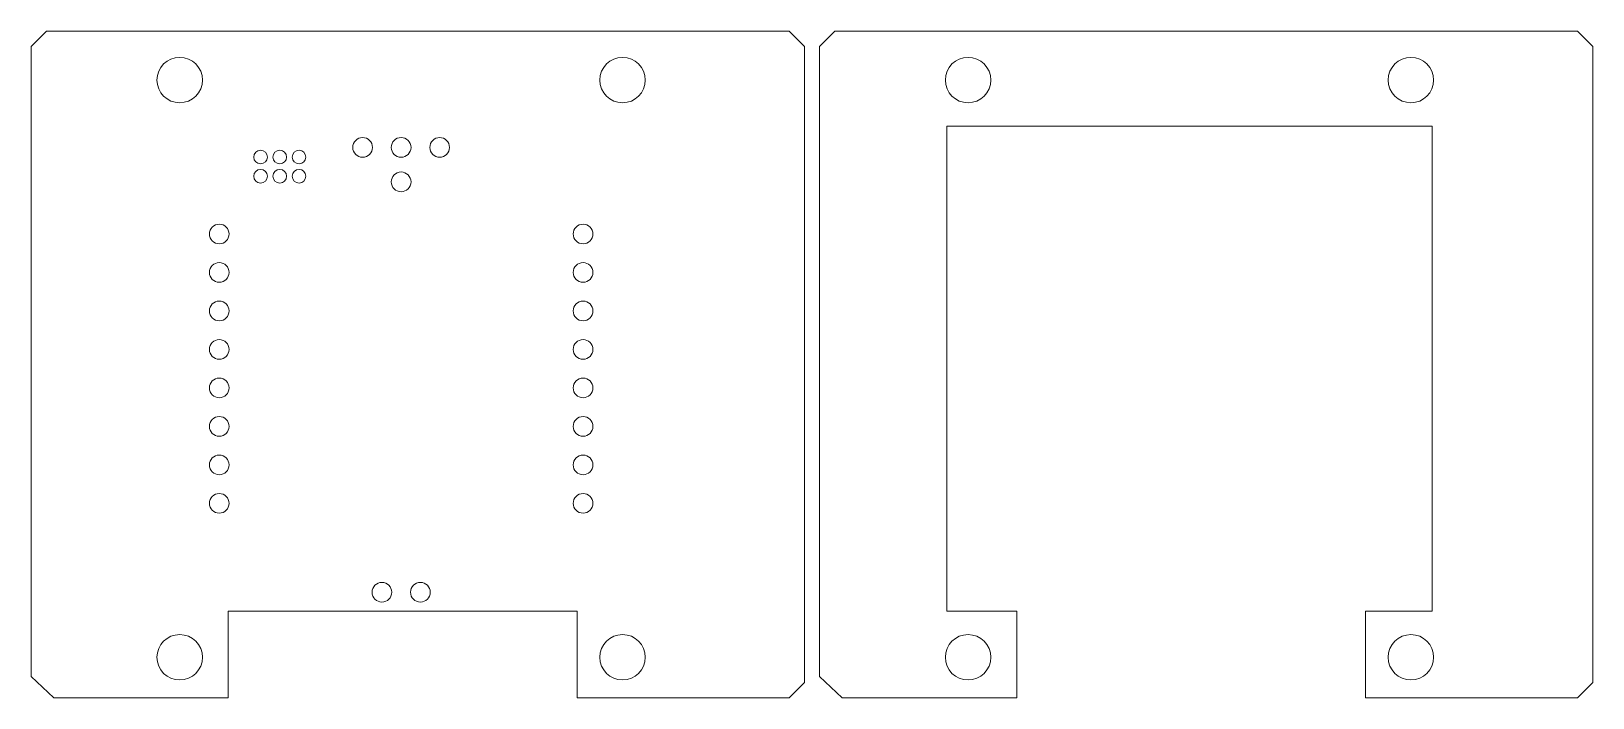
# Model space of a CAD drawing. Header units: millimetres. Extents: x 0 to 103, y 0 to 44.
import ezdxf

# ---------------------------------------------------------------- set-up
doc = ezdxf.new("R2010")
doc.units = ezdxf.units.MM
doc.layers.add('main', color=7, linetype='CONTINUOUS', lineweight=0, true_color=0x000000)

msp = doc.modelspace()

# ---------------------------------------------------------------- linework, layer by layer
at = {"layer": 'main'}
for p, q in [((1, 44.5), (0, 43.5)), ((50, 44.5), (1, 44.5)), ((51, 43.5), (50, 44.5)), ((53, 44.5), (52, 43.5)), ((102, 44.5), (53, 44.5)), ((103, 43.5), (102, 44.5)), ((0, 43.5), (0, 1.905)), ((51, 1.5), (51, 43.5)), ((52, 43.5), (52, 1.905)), ((103, 1.5), (103, 43.5)), ((13, 6.225), (36, 6.225)), ((13, 6.225), (13, 0.5)), ((36, 6.225), (36, 0.5)), ((65, 6.225), (60.4, 6.225)), ((65, 6.225), (65, 0.5)), ((88, 6.225), (88, 0.5)), ((88, 6.225), (92.4, 6.225)), ((0, 1.905), (1.5, 0.5)), ((50, 0.5), (51, 1.5)), ((52, 1.905), (53.5, 0.5)), ((102, 0.5), (103, 1.5)), ((13, 0.5), (1.5, 0.5)), ((36, 0.5), (50, 0.5)), ((65, 0.5), (53.5, 0.5)), ((88, 0.5), (102, 0.5))]:
    msp.add_line(p, q, dxfattribs=at)
for points in [[(60.4, 6.225), (60.4, 38.225)], [(60.4, 38.225), (92.4, 38.225)], [(92.4, 38.225), (92.4, 6.225)]]:
    msp.add_lwpolyline(points, dxfattribs=at)
for centre, radius in [((9.795, 41.275), 1.5), ((39.005, 41.275), 1.5), ((61.795, 41.275), 1.5), ((91.005, 41.275), 1.5), ((21.86, 36.83), 0.65), ((24.4, 36.83), 0.65), ((26.94, 36.83), 0.65), ((15.125, 36.195), 0.45), ((16.395, 36.195), 0.45), ((17.665, 36.195), 0.45), ((15.125, 34.925), 0.45), ((16.395, 34.925), 0.45), ((17.665, 34.925), 0.45), ((24.4, 34.557), 0.65), ((12.4, 31.115), 0.65), ((36.4, 31.115), 0.65), ((12.4, 28.575), 0.65), ((36.4, 28.575), 0.65), ((12.4, 26.035), 0.65), ((36.4, 26.035), 0.65), ((12.4, 23.495), 0.65), ((36.4, 23.495), 0.65), ((12.4, 20.955), 0.65), ((36.4, 20.955), 0.65), ((12.4, 18.415), 0.65), ((36.4, 18.415), 0.65), ((12.4, 15.875), 0.65), ((36.4, 15.875), 0.65), ((12.4, 13.335), 0.65), ((36.4, 13.335), 0.65), ((23.13, 7.468), 0.65), ((25.67, 7.468), 0.65), ((9.795, 3.175), 1.5), ((39.005, 3.175), 1.5), ((61.795, 3.175), 1.5), ((91.005, 3.175), 1.5)]:
    msp.add_circle(centre, radius, dxfattribs=at)

doc.saveas('drawing.dxf')
